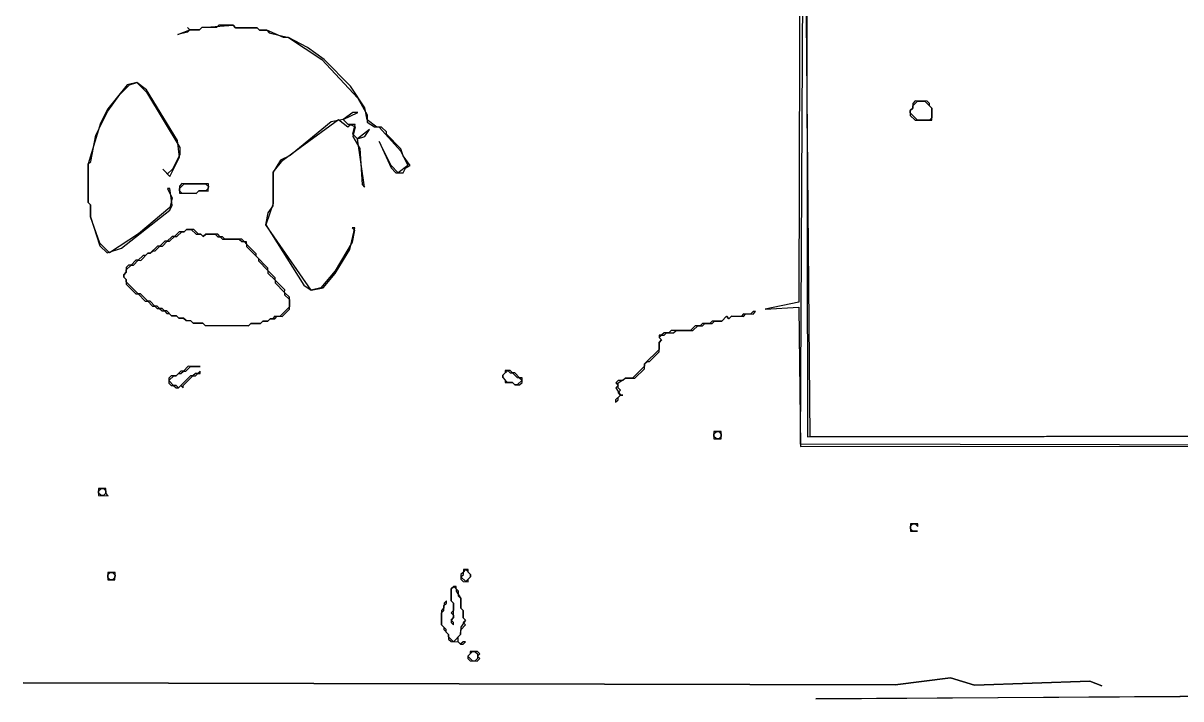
# Model space of a CAD drawing. Header units: inches. Extents: x 0 to 116, y 2 to 63.
# Drawn here: x -0.16 to 28.95, y 1.89 to 18.87 of the extents above; entities that cross this region are included whole.
import ezdxf

# ---------------------------------------------------------------- set-up
doc = ezdxf.new("R2010")
doc.units = ezdxf.units.IN

msp = doc.modelspace()

# ---------------------------------------------------------------- linework, layer by layer
for points in [[(19.39652, 34.26767), (19.33959, 11.85926), (18.49305, 11.68249), (19.33896, 11.73846), (19.38101, 8.23499), (39.43417, 8.25079), (19.38133, 8.29539), (19.51763, 34.32743), (19.56348, 8.47564), (55.26065, 8.53033), (19.62387, 8.47532)], [(19.39652, 34.26767), (19.33959, 11.85926), (18.49305, 11.68249), (19.33896, 11.73846), (19.38101, 8.23499), (39.43417, 8.25079), (19.38133, 8.29539), (19.51763, 34.32743), (19.56348, 8.47564), (55.26065, 8.53033), (19.62387, 8.47532)], [(3.73099, 18.58507), (4.03362, 18.70429), (4.27522, 18.70303), (4.33593, 18.76311), (5.12144, 18.8194), (5.18152, 18.75868), (5.72511, 18.75584), (5.7852, 18.69512), (5.96639, 18.69417), (6.02648, 18.63346), (6.50904, 18.51013), (7.35178, 17.96211), (8.25271, 16.99098), (8.49209, 16.56692), (8.49114, 16.38572), (8.67171, 16.26397), (8.7925, 16.26334), (9.33293, 15.6565), (9.51223, 15.29316), (9.26969, 15.11323), (9.08944, 15.29537), (8.79061, 15.90095), (9.08912, 15.23497), (9.20929, 15.11354), (9.39049, 15.11259), (9.45152, 15.23308), (9.57263, 15.29284), (9.3927, 15.53539), (9.33325, 15.7169), (8.97275, 16.08119), (8.97307, 16.14159), (8.8529, 16.26302), (8.7321, 16.26366), (8.49146, 16.44612), (8.43264, 16.74843), (8.07309, 17.29392), (7.41218, 17.96179), (6.99096, 18.266), (6.50904, 18.51013), (6.38824, 18.51076), (5.96639, 18.69417), (5.7852, 18.69512), (5.72511, 18.75584), (5.18152, 18.75868), (5.12144, 18.8194), (4.75904, 18.82129), (4.69833, 18.76121), (4.33593, 18.76311), (4.27522, 18.70303), (4.03362, 18.70429), (3.97354, 18.76501), (4.03362, 18.70429), (3.9729, 18.64421)], [(3.73099, 18.58507), (4.03362, 18.70429), (4.27522, 18.70303), (4.33593, 18.76311), (5.12144, 18.8194), (5.18152, 18.75868), (5.72511, 18.75584), (5.7852, 18.69512), (5.96639, 18.69417), (6.02648, 18.63346), (6.50904, 18.51013), (7.35178, 17.96211), (8.25271, 16.99098), (8.49209, 16.56692), (8.49114, 16.38572), (8.67171, 16.26397), (8.7925, 16.26334), (9.33293, 15.6565), (9.51223, 15.29316), (9.26969, 15.11323), (9.08944, 15.29537), (8.79061, 15.90095), (9.08912, 15.23497), (9.20929, 15.11354), (9.39049, 15.11259), (9.45152, 15.23308), (9.57263, 15.29284), (9.3927, 15.53539), (9.33325, 15.7169), (8.97275, 16.08119), (8.97307, 16.14159), (8.8529, 16.26302), (8.7321, 16.26366), (8.49146, 16.44612), (8.43264, 16.74843), (8.07309, 17.29392), (7.41218, 17.96179), (6.99096, 18.266), (6.50904, 18.51013), (6.38824, 18.51076), (5.96639, 18.69417), (5.7852, 18.69512), (5.72511, 18.75584), (5.18152, 18.75868), (5.12144, 18.8194), (4.75904, 18.82129), (4.69833, 18.76121), (4.33593, 18.76311), (4.27522, 18.70303), (4.03362, 18.70429), (3.97354, 18.76501), (4.03362, 18.70429), (3.9729, 18.64421)], [(2.69788, 17.38247), (2.93821, 17.13961), (3.77653, 15.746), (3.77558, 15.5648), (3.59248, 15.20335), (3.47105, 15.08319), (3.35089, 15.20462), (3.53113, 15.02247), (3.77526, 15.5044), (3.71708, 15.92751), (2.93853, 17.2), (2.69788, 17.38247), (2.45597, 17.32333), (1.96961, 16.72187), (1.78652, 16.36043), (1.47914, 15.33522), (1.47408, 14.36883), (1.53417, 14.30812), (1.53259, 14.00612), (1.77039, 13.28007), (1.95064, 13.09792), (2.31366, 13.21682), (3.52671, 14.17688), (3.58774, 14.29737), (3.52955, 14.72048), (3.46915, 14.72079), (3.58869, 14.47856), (3.52702, 14.23728), (2.73836, 13.577), (2.01104, 13.0976), (1.7707, 13.34047), (1.53259, 14.00612), (1.53417, 14.30812), (1.47408, 14.36883), (1.47914, 15.33522), (1.53986, 15.3953), (1.66414, 16.05906), (1.96929, 16.66147), (2.2735, 17.08269), (2.51637, 17.32302)], [(2.69788, 17.38247), (2.93821, 17.13961), (3.77653, 15.746), (3.77558, 15.5648), (3.59248, 15.20335), (3.47105, 15.08319), (3.35089, 15.20462), (3.53113, 15.02247), (3.77526, 15.5044), (3.71708, 15.92751), (2.93853, 17.2), (2.69788, 17.38247), (2.45597, 17.32333), (1.96961, 16.72187), (1.78652, 16.36043), (1.47914, 15.33522), (1.47408, 14.36883), (1.53417, 14.30812), (1.53259, 14.00612), (1.77039, 13.28007), (1.95064, 13.09792), (2.31366, 13.21682), (3.52671, 14.17688), (3.58774, 14.29737), (3.52955, 14.72048), (3.46915, 14.72079), (3.58869, 14.47856), (3.52702, 14.23728), (2.73836, 13.577), (2.01104, 13.0976), (1.7707, 13.34047), (1.53259, 14.00612), (1.53417, 14.30812), (1.47408, 14.36883), (1.47914, 15.33522), (1.53986, 15.3953), (1.66414, 16.05906), (1.96929, 16.66147), (2.2735, 17.08269), (2.51637, 17.32302)], [(22.26531, 16.91761), (22.2046, 16.85752), (22.20397, 16.73673), (22.14325, 16.67664), (22.14262, 16.55584), (22.26278, 16.43441), (22.68558, 16.4322), (22.68716, 16.7342), (22.62708, 16.79491), (22.62739, 16.85531), (22.56731, 16.91603)], [(22.26531, 16.91761), (22.2046, 16.85752), (22.20397, 16.73673), (22.14325, 16.67664), (22.14262, 16.55584), (22.26278, 16.43441), (22.68558, 16.4322), (22.68716, 16.7342), (22.62708, 16.79491), (22.62739, 16.85531), (22.56731, 16.91603)], [(22.32571, 16.91729), (22.50691, 16.91634), (22.68716, 16.7342), (22.68589, 16.4926), (22.62518, 16.43252), (22.32318, 16.4341), (22.14293, 16.61624), (22.14325, 16.67664), (22.20397, 16.73673), (22.20428, 16.79712)], [(8.25081, 16.62858), (8.13001, 16.62921), (7.88746, 16.44928), (7.58515, 16.39046), (6.55394, 15.55025), (6.31171, 15.43072), (6.12893, 15.12967), (6.12482, 14.34448), (5.94078, 13.80184), (6.89926, 12.2868), (7.07982, 12.16505), (7.38213, 12.22387), (7.68603, 12.58468), (8.05158, 13.18678), (8.17523, 13.72974), (8.11483, 13.73005), (8.17491, 13.66934), (8.11293, 13.36766), (7.68634, 12.64508), (7.32173, 12.22419), (7.07982, 12.16505), (5.94078, 13.80184), (6.00276, 14.10352), (6.1245, 14.28408), (6.12893, 15.12967), (6.37211, 15.4304), (7.76667, 16.44991), (8.00731, 16.26745), (8.06803, 16.32753), (8.18851, 16.2665), (8.12685, 16.02522), (8.30646, 15.72228), (8.36212, 14.81597), (8.4222, 14.75526), (8.24733, 15.96419), (8.42884, 16.02364), (8.55059, 16.20421), (8.24733, 15.96419), (8.12716, 16.08562), (8.18883, 16.3269), (8.00763, 16.32785), (7.88746, 16.44928)], [(8.25081, 16.62858), (8.13001, 16.62921), (7.88746, 16.44928), (7.58515, 16.39046), (6.55394, 15.55025), (6.31171, 15.43072), (6.12893, 15.12967), (6.12482, 14.34448), (5.94078, 13.80184), (6.89926, 12.2868), (7.07982, 12.16505), (7.38213, 12.22387), (7.68603, 12.58468), (8.05158, 13.18678), (8.17523, 13.72974), (8.11483, 13.73005), (8.17491, 13.66934), (8.11293, 13.36766), (7.68634, 12.64508), (7.32173, 12.22419), (7.07982, 12.16505), (5.94078, 13.80184), (6.00276, 14.10352), (6.1245, 14.28408), (6.12893, 15.12967), (6.37211, 15.4304), (7.76667, 16.44991), (8.00731, 16.26745), (8.06803, 16.32753), (8.18851, 16.2665), (8.12685, 16.02522), (8.30646, 15.72228), (8.36212, 14.81597), (8.4222, 14.75526), (8.24733, 15.96419), (8.42884, 16.02364), (8.55059, 16.20421), (8.24733, 15.96419), (8.12716, 16.08562), (8.18883, 16.3269), (8.00763, 16.32785), (7.88746, 16.44928)], [(3.77147, 14.77961), (3.77052, 14.59841), (4.19331, 14.5962), (4.25403, 14.65628), (4.49562, 14.65502), (4.49657, 14.83621), (3.83218, 14.83969)], [(3.77147, 14.77961), (3.77052, 14.59841), (4.19331, 14.5962), (4.25403, 14.65628), (4.49562, 14.65502), (4.49657, 14.83621), (3.83218, 14.83969)], [(3.77083, 14.65881), (3.77115, 14.71921), (3.89258, 14.83938), (4.43617, 14.83653), (4.49626, 14.77582), (4.49594, 14.71542), (4.43522, 14.65533), (4.25403, 14.65628), (4.19331, 14.5962), (3.83092, 14.5981)], [(2.37058, 12.55211), (2.37027, 12.49172), (2.43035, 12.431), (2.42972, 12.3102), (2.67005, 12.06734), (2.73045, 12.06702), (2.9107, 11.88488), (2.9711, 11.88456), (3.09126, 11.76313), (3.15166, 11.76281), (3.21174, 11.7021), (3.27214, 11.70178), (3.33223, 11.64107), (3.39263, 11.64075), (3.45271, 11.58004), (3.51311, 11.57972), (3.57319, 11.519), (3.69399, 11.51837), (3.75407, 11.45766), (3.87487, 11.45702), (3.93495, 11.39631), (4.05575, 11.39568), (4.11583, 11.33496), (4.35743, 11.3337), (4.41751, 11.27298), (5.5047, 11.26729), (5.56541, 11.32737), (5.80701, 11.3261), (5.86773, 11.38619), (5.98853, 11.38556), (6.04924, 11.44564), (6.17004, 11.44501), (6.23075, 11.50509), (6.35155, 11.50446), (6.5337, 11.6847), (6.53528, 11.9867), (6.41511, 12.10813), (6.41543, 12.16853), (6.1751, 12.41139), (6.17542, 12.47179), (5.99517, 12.65394), (5.99548, 12.71434), (5.69507, 13.01791), (5.69538, 13.07831), (5.45505, 13.32118), (5.45537, 13.38157), (5.39497, 13.38189), (5.33489, 13.44261), (4.91209, 13.44482), (4.85201, 13.50554), (4.79161, 13.50585), (4.73153, 13.56657), (4.42953, 13.56815), (4.36882, 13.50807), (4.30873, 13.56878), (4.24833, 13.5691), (4.12817, 13.69053), (3.94697, 13.69148), (3.88626, 13.63139), (3.76546, 13.63203), (3.64403, 13.51186), (3.58363, 13.51218), (3.4622, 13.39201), (3.4018, 13.39233), (3.28037, 13.27216), (3.21997, 13.27248), (3.03782, 13.09223), (2.97742, 13.09254), (2.91671, 13.03246), (2.85631, 13.03278), (2.73488, 12.91261), (2.67448, 12.91293), (2.55305, 12.79276), (2.49265, 12.79308), (2.43193, 12.733), (2.4313, 12.6122)], [(2.37058, 12.55211), (2.37027, 12.49172), (2.43035, 12.431), (2.42972, 12.3102), (2.67005, 12.06734), (2.73045, 12.06702), (2.9107, 11.88488), (2.9711, 11.88456), (3.09126, 11.76313), (3.15166, 11.76281), (3.21174, 11.7021), (3.27214, 11.70178), (3.33223, 11.64107), (3.39263, 11.64075), (3.45271, 11.58004), (3.51311, 11.57972), (3.57319, 11.519), (3.69399, 11.51837), (3.75407, 11.45766), (3.87487, 11.45702), (3.93495, 11.39631), (4.05575, 11.39568), (4.11583, 11.33496), (4.35743, 11.3337), (4.41751, 11.27298), (5.5047, 11.26729), (5.56541, 11.32737), (5.80701, 11.3261), (5.86773, 11.38619), (5.98853, 11.38556), (6.04924, 11.44564), (6.17004, 11.44501), (6.23075, 11.50509), (6.35155, 11.50446), (6.5337, 11.6847), (6.53528, 11.9867), (6.41511, 12.10813), (6.41543, 12.16853), (6.1751, 12.41139), (6.17542, 12.47179), (5.99517, 12.65394), (5.99548, 12.71434), (5.69507, 13.01791), (5.69538, 13.07831), (5.45505, 13.32118), (5.45537, 13.38157), (5.39497, 13.38189), (5.33489, 13.44261), (4.91209, 13.44482), (4.85201, 13.50554), (4.79161, 13.50585), (4.73153, 13.56657), (4.42953, 13.56815), (4.36882, 13.50807), (4.30873, 13.56878), (4.24833, 13.5691), (4.12817, 13.69053), (3.94697, 13.69148), (3.88626, 13.63139), (3.76546, 13.63203), (3.64403, 13.51186), (3.58363, 13.51218), (3.4622, 13.39201), (3.4018, 13.39233), (3.28037, 13.27216), (3.21997, 13.27248), (3.03782, 13.09223), (2.97742, 13.09254), (2.91671, 13.03246), (2.85631, 13.03278), (2.73488, 12.91261), (2.67448, 12.91293), (2.55305, 12.79276), (2.49265, 12.79308), (2.43193, 12.733), (2.4313, 12.6122)], [(2.37058, 12.55211), (2.4313, 12.6122), (2.43162, 12.6726), (2.55305, 12.79276), (2.61345, 12.79245), (2.73488, 12.91261), (2.79528, 12.9123), (2.97742, 13.09254), (3.03782, 13.09223), (3.09854, 13.15231), (3.15894, 13.152), (3.28037, 13.27216), (3.34077, 13.27184), (3.4622, 13.39201), (3.5226, 13.39169), (3.64403, 13.51186), (3.70443, 13.51154), (3.82586, 13.63171), (3.88626, 13.63139), (3.94697, 13.69148), (4.06777, 13.69084), (4.18794, 13.56941), (4.30873, 13.56878), (4.36882, 13.50807), (4.42953, 13.56815), (4.67113, 13.56688), (4.73121, 13.50617), (4.79161, 13.50585), (4.85169, 13.44514), (5.27449, 13.44292), (5.33457, 13.38221), (5.39497, 13.38189), (5.45505, 13.32118), (5.45474, 13.26078), (5.75515, 12.9572), (5.75484, 12.8968), (5.99517, 12.65394), (5.99485, 12.59354), (6.1751, 12.41139), (6.17478, 12.35099), (6.41511, 12.10813), (6.4148, 12.04773), (6.53496, 11.9263), (6.53402, 11.7451), (6.29115, 11.50477), (6.17036, 11.5054), (6.10964, 11.44532), (6.04924, 11.44564), (5.98853, 11.38556), (5.86773, 11.38619), (5.80701, 11.3261), (5.56541, 11.32737), (5.5047, 11.26729), (4.41751, 11.27298), (4.35743, 11.3337), (4.11583, 11.33496), (4.05575, 11.39568), (3.93495, 11.39631), (3.87487, 11.45702), (3.75407, 11.45766), (3.69399, 11.51837), (3.57319, 11.519), (3.45303, 11.64043), (3.39263, 11.64075), (3.33254, 11.70147), (3.27214, 11.70178), (3.21206, 11.7625), (3.15166, 11.76281), (3.0315, 11.88425), (2.9711, 11.88456), (2.79085, 12.06671), (2.73045, 12.06702), (2.43003, 12.3706), (2.43035, 12.431), (2.37027, 12.49172)], [(18.25114, 11.62335), (18.19074, 11.62367), (18.13002, 11.56359), (17.94883, 11.56453), (17.88811, 11.50445), (17.64651, 11.50572), (17.5858, 11.44563), (17.52572, 11.50635), (17.40429, 11.38618), (17.16269, 11.38745), (17.10197, 11.32736), (16.92078, 11.32831), (16.86006, 11.26823), (16.73926, 11.26886), (16.61783, 11.1487), (16.13464, 11.15123), (16.07392, 11.09114), (15.95312, 11.09178), (15.89241, 11.03169), (15.83201, 11.03201), (15.83169, 10.97161), (15.89178, 10.9109), (15.83106, 10.85081), (15.83011, 10.66962), (15.46582, 10.30912), (15.4655, 10.24872), (15.16193, 9.9483), (14.98073, 9.94925), (14.92001, 9.88917), (14.79921, 9.8898), (14.7385, 9.82972), (14.79858, 9.769), (14.73787, 9.70892), (14.85772, 9.52709), (14.73629, 9.40693), (14.73597, 9.34653), (14.79668, 9.40661), (14.797, 9.46701), (14.85772, 9.52709), (14.91812, 9.52677), (14.85772, 9.52709), (14.79763, 9.58781), (14.85835, 9.64789), (14.79827, 9.7086), (14.7989, 9.8294), (14.98073, 9.94925), (15.22232, 9.94799), (15.46519, 10.18832), (15.46582, 10.30912), (15.52653, 10.3692), (15.58693, 10.36888), (15.8298, 10.60922), (15.83106, 10.85081), (15.89178, 10.9109), (15.83169, 10.97161), (15.89241, 11.03169), (15.95281, 11.03138), (16.01352, 11.09146), (16.19472, 11.09051), (16.25544, 11.1506), (16.67823, 11.14838), (16.79966, 11.26855), (16.92046, 11.26791), (16.98117, 11.328), (17.16237, 11.32705), (17.22309, 11.38713), (17.40429, 11.38618), (17.52572, 11.50635), (17.5858, 11.44563), (17.64651, 11.50572), (17.94851, 11.50413), (18.00923, 11.56422), (18.19042, 11.56327)], [(18.25114, 11.62335), (18.19074, 11.62367), (18.13002, 11.56359), (17.94883, 11.56453), (17.88811, 11.50445), (17.64651, 11.50572), (17.5858, 11.44563), (17.52572, 11.50635), (17.40429, 11.38618), (17.16269, 11.38745), (17.10197, 11.32736), (16.92078, 11.32831), (16.86006, 11.26823), (16.73926, 11.26886), (16.61783, 11.1487), (16.13464, 11.15123), (16.07392, 11.09114), (15.95312, 11.09178), (15.89241, 11.03169), (15.83201, 11.03201), (15.83169, 10.97161), (15.89178, 10.9109), (15.83106, 10.85081), (15.83011, 10.66962), (15.46582, 10.30912), (15.4655, 10.24872), (15.16193, 9.9483), (14.98073, 9.94925), (14.92001, 9.88917), (14.79921, 9.8898), (14.7385, 9.82972), (14.79858, 9.769), (14.73787, 9.70892), (14.85772, 9.52709), (14.73629, 9.40693), (14.73597, 9.34653), (14.79668, 9.40661), (14.797, 9.46701), (14.85772, 9.52709), (14.91812, 9.52677), (14.85772, 9.52709), (14.79763, 9.58781), (14.85835, 9.64789), (14.79827, 9.7086), (14.7989, 9.8294), (14.98073, 9.94925), (15.22232, 9.94799), (15.46519, 10.18832), (15.46582, 10.30912), (15.52653, 10.3692), (15.58693, 10.36888), (15.8298, 10.60922), (15.83106, 10.85081), (15.89178, 10.9109), (15.83169, 10.97161), (15.89241, 11.03169), (15.95281, 11.03138), (16.01352, 11.09146), (16.19472, 11.09051), (16.25544, 11.1506), (16.67823, 11.14838), (16.79966, 11.26855), (16.92046, 11.26791), (16.98117, 11.328), (17.16237, 11.32705), (17.22309, 11.38713), (17.40429, 11.38618), (17.52572, 11.50635), (17.5858, 11.44563), (17.64651, 11.50572), (17.94851, 11.50413), (18.00923, 11.56422), (18.19042, 11.56327)], [(4.29134, 10.24683), (3.98934, 10.24841), (3.86791, 10.12824), (3.80751, 10.12856), (3.68608, 10.00839), (3.56528, 10.00902), (3.50457, 9.94894), (3.50394, 9.82814), (3.56402, 9.76743), (3.62442, 9.76711), (3.6845, 9.7064), (3.7449, 9.70608), (3.80562, 9.76616), (3.8657, 9.70545), (3.86602, 9.76585), (4.10888, 10.00618), (4.16928, 10.00586), (4.22999, 10.06594), (4.29039, 10.06563), (4.29071, 10.12603), (4.22999, 10.06594), (4.16959, 10.06626), (4.10888, 10.00618), (4.04848, 10.00649), (3.7449, 9.70608), (3.68482, 9.7668), (3.62442, 9.76711), (3.50425, 9.88854), (3.62568, 10.00871), (3.68608, 10.00839), (3.7468, 10.06847), (3.8072, 10.06816), (3.86791, 10.12824), (3.92831, 10.12793), (4.04974, 10.24809)], [(4.29134, 10.24683), (3.98934, 10.24841), (3.86791, 10.12824), (3.80751, 10.12856), (3.68608, 10.00839), (3.56528, 10.00902), (3.50457, 9.94894), (3.50394, 9.82814), (3.56402, 9.76743), (3.62442, 9.76711), (3.6845, 9.7064), (3.7449, 9.70608), (3.80562, 9.76616), (3.8657, 9.70545), (3.86602, 9.76585), (4.10888, 10.00618), (4.16928, 10.00586), (4.22999, 10.06594), (4.29039, 10.06563), (4.29071, 10.12603), (4.22999, 10.06594), (4.16959, 10.06626), (4.10888, 10.00618), (4.04848, 10.00649), (3.7449, 9.70608), (3.68482, 9.7668), (3.62442, 9.76711), (3.50425, 9.88854), (3.62568, 10.00871), (3.68608, 10.00839), (3.7468, 10.06847), (3.8072, 10.06816), (3.86791, 10.12824), (3.92831, 10.12793), (4.04974, 10.24809)], [(11.96172, 10.14626), (11.9614, 10.08586), (11.90069, 10.02578), (11.90037, 9.96538), (11.96045, 9.90467), (11.96014, 9.84427), (12.14133, 9.84332), (12.20142, 9.7826), (12.32222, 9.78197), (12.38293, 9.84205), (12.38356, 9.96285), (12.32316, 9.96317), (12.203, 10.0846), (12.1426, 10.08492), (12.08252, 10.14563)], [(11.96172, 10.14626), (11.9614, 10.08586), (11.90069, 10.02578), (11.90037, 9.96538), (11.96045, 9.90467), (11.96014, 9.84427), (12.14133, 9.84332), (12.20142, 9.7826), (12.32222, 9.78197), (12.38293, 9.84205), (12.38356, 9.96285), (12.32316, 9.96317), (12.203, 10.0846), (12.1426, 10.08492), (12.08252, 10.14563)], [(11.90069, 10.02578), (12.02212, 10.14595), (12.0822, 10.08523), (12.1426, 10.08492), (12.26277, 9.96348), (12.32316, 9.96317), (12.38325, 9.90245), (12.26182, 9.78229), (12.20142, 9.7826), (12.14133, 9.84332), (12.02054, 9.84395), (11.90037, 9.96538)], [(17.20854, 8.60877), (17.20759, 8.42757), (17.38879, 8.42662), (17.38974, 8.60782)], [(17.20854, 8.60877), (17.20759, 8.42757), (17.38879, 8.42662), (17.38974, 8.60782)], [(17.20822, 8.54837), (17.26894, 8.60845), (17.32934, 8.60814), (17.38942, 8.54742), (17.38911, 8.48702), (17.32839, 8.42694), (17.26799, 8.42726), (17.20791, 8.48797)], [(1.73845, 7.17975), (1.7375, 6.99855), (1.97909, 6.99729), (1.91901, 7.058), (1.91964, 7.1788)], [(1.73845, 7.17975), (1.7375, 6.99855), (1.97909, 6.99729), (1.91901, 7.058), (1.91964, 7.1788)], [(1.73813, 7.11935), (1.79884, 7.17943), (1.85924, 7.17912), (1.91933, 7.1184), (1.91901, 7.058), (1.8583, 6.99792), (1.7979, 6.99824), (1.73781, 7.05895)], [(22.14925, 6.28767), (22.14831, 6.10647), (22.3295, 6.10552), (22.20871, 6.10615), (22.14862, 6.16687), (22.14894, 6.22727), (22.20965, 6.28735), (22.27005, 6.28704), (22.33014, 6.22632), (22.33045, 6.28672)], [(22.14925, 6.28767), (22.14831, 6.10647), (22.3295, 6.10552), (22.20871, 6.10615), (22.14862, 6.16687), (22.14894, 6.22727), (22.20965, 6.28735), (22.27005, 6.28704), (22.33014, 6.22632), (22.33045, 6.28672)], [(1.96897, 5.06451), (1.96802, 4.88332), (2.14922, 4.88237), (2.15017, 5.06357)], [(1.96897, 5.06451), (1.96802, 4.88332), (2.14922, 4.88237), (2.15017, 5.06357)], [(1.96866, 5.00412), (2.02937, 5.0642), (2.08977, 5.06388), (2.14985, 5.00317), (2.14954, 4.94277), (2.08882, 4.88268), (2.02842, 4.883), (1.96834, 4.94372)], [(10.90868, 5.13851), (10.90837, 5.07811), (10.84765, 5.01803), (10.84702, 4.89723), (10.9071, 4.83651), (11.0279, 4.83588), (11.02822, 4.89628), (11.08893, 4.95636), (11.08925, 5.01676), (11.02917, 5.07748), (11.02948, 5.13788)], [(10.90868, 5.13851), (10.90837, 5.07811), (10.84765, 5.01803), (10.84702, 4.89723), (10.9071, 4.83651), (11.0279, 4.83588), (11.02822, 4.89628), (11.08893, 4.95636), (11.08925, 5.01676), (11.02917, 5.07748), (11.02948, 5.13788)], [(10.96908, 5.13819), (11.08925, 5.01676), (11.08893, 4.95636), (10.9675, 4.8362), (10.84734, 4.95763), (10.90805, 5.01771), (10.90837, 5.07811)], [(10.66487, 4.71698), (10.60416, 4.6569), (10.60258, 4.3549), (10.66266, 4.29418), (10.66171, 4.11299), (10.601, 4.0529), (10.66108, 3.99219), (10.66076, 3.93179), (10.60005, 3.87171), (10.59973, 3.81131), (10.65981, 3.75059), (10.66013, 3.81099), (10.60005, 3.87171), (10.66076, 3.93179), (10.66266, 4.29418), (10.60258, 4.3549), (10.60416, 4.6569), (10.66487, 4.71698), (10.72496, 4.65626), (10.72464, 4.59586), (10.84449, 4.41403), (10.84322, 4.17244), (10.90331, 4.11172), (10.90236, 3.93052), (10.96244, 3.86981), (10.84069, 3.68924), (10.83975, 3.50805), (10.6576, 3.3278), (10.53743, 3.44923), (10.53775, 3.50963), (10.47767, 3.57034), (10.47798, 3.63074), (10.35782, 3.75217), (10.3594, 4.05417), (10.42011, 4.11425), (10.42075, 4.23505), (10.48146, 4.29513), (10.48178, 4.35553), (10.42106, 4.29545), (10.42043, 4.17465), (10.35971, 4.11457), (10.35782, 3.75217), (10.4179, 3.69146), (10.41758, 3.63106), (10.53775, 3.50963), (10.53712, 3.38883), (10.5972, 3.32811), (10.7784, 3.32717), (10.83848, 3.26645), (10.89888, 3.26613), (10.9596, 3.32622), (10.8992, 3.32653), (10.83848, 3.26645), (10.7784, 3.32717), (10.77903, 3.44796), (10.83975, 3.50805), (10.84038, 3.62884), (10.96181, 3.74901), (10.90173, 3.80973), (10.96244, 3.86981), (10.90236, 3.93052), (10.90331, 4.11172), (10.84322, 4.17244), (10.84449, 4.41403), (10.78441, 4.47475), (10.78504, 4.59555), (10.72496, 4.65626), (10.72527, 4.71666)], [(10.66487, 4.71698), (10.60416, 4.6569), (10.60258, 4.3549), (10.66266, 4.29418), (10.66171, 4.11299), (10.601, 4.0529), (10.66108, 3.99219), (10.66076, 3.93179), (10.60005, 3.87171), (10.59973, 3.81131), (10.65981, 3.75059), (10.66013, 3.81099), (10.60005, 3.87171), (10.66076, 3.93179), (10.66266, 4.29418), (10.60258, 4.3549), (10.60416, 4.6569), (10.66487, 4.71698), (10.72496, 4.65626), (10.72464, 4.59586), (10.84449, 4.41403), (10.84322, 4.17244), (10.90331, 4.11172), (10.90236, 3.93052), (10.96244, 3.86981), (10.84069, 3.68924), (10.83975, 3.50805), (10.6576, 3.3278), (10.53743, 3.44923), (10.53775, 3.50963), (10.47767, 3.57034), (10.47798, 3.63074), (10.35782, 3.75217), (10.3594, 4.05417), (10.42011, 4.11425), (10.42075, 4.23505), (10.48146, 4.29513), (10.48178, 4.35553), (10.42106, 4.29545), (10.42043, 4.17465), (10.35971, 4.11457), (10.35782, 3.75217), (10.4179, 3.69146), (10.41758, 3.63106), (10.53775, 3.50963), (10.53712, 3.38883), (10.5972, 3.32811), (10.7784, 3.32717), (10.83848, 3.26645), (10.89888, 3.26613), (10.9596, 3.32622), (10.8992, 3.32653), (10.83848, 3.26645), (10.7784, 3.32717), (10.77903, 3.44796), (10.83975, 3.50805), (10.84038, 3.62884), (10.96181, 3.74901), (10.90173, 3.80973), (10.96244, 3.86981), (10.90236, 3.93052), (10.90331, 4.11172), (10.84322, 4.17244), (10.84449, 4.41403), (10.78441, 4.47475), (10.78504, 4.59555), (10.72496, 4.65626), (10.72527, 4.71666)], [(11.07913, 3.08399), (11.07881, 3.02359), (11.0181, 2.96351), (11.01778, 2.90311), (11.07786, 2.84239), (11.25906, 2.84144), (11.31978, 2.90152), (11.25969, 2.96224), (11.32041, 3.02232), (11.26033, 3.08304)], [(11.07913, 3.08399), (11.07881, 3.02359), (11.0181, 2.96351), (11.01778, 2.90311), (11.07786, 2.84239), (11.25906, 2.84144), (11.31978, 2.90152), (11.25969, 2.96224), (11.32041, 3.02232), (11.26033, 3.08304)], [(11.13953, 3.08367), (11.19993, 3.08335), (11.26001, 3.02264), (11.25938, 2.90184), (11.19866, 2.84176), (11.13826, 2.84207), (11.0181, 2.96351)], [(26.96, 2.21562), (26.65864, 2.338), (23.75884, 2.23239), (23.1558, 2.41675), (21.76567, 2.24282), (-0.15955, 2.29722), (21.76567, 2.24282), (23.1558, 2.41675), (23.75884, 2.23239), (26.65864, 2.338)], [(26.96, 2.21562), (26.65864, 2.338), (23.75884, 2.23239), (23.1558, 2.41675), (21.76567, 2.24282), (-0.15955, 2.29722), (21.76567, 2.24282), (23.1558, 2.41675), (23.75884, 2.23239), (26.65864, 2.338)], [(39.34341, 2.45279), (39.16, 2.03094), (36.92491, 1.98224), (36.74498, 2.22479), (36.80475, 2.10368), (36.56252, 1.98414), (19.7706, 1.89086), (39.2204, 2.03063)], [(39.34341, 2.45279), (39.16, 2.03094), (36.92491, 1.98224), (36.74498, 2.22479), (36.80475, 2.10368), (36.56252, 1.98414), (19.7706, 1.89086), (39.2204, 2.03063)]]:
    msp.add_lwpolyline(points, close=True)

doc.saveas('drawing.dxf')
